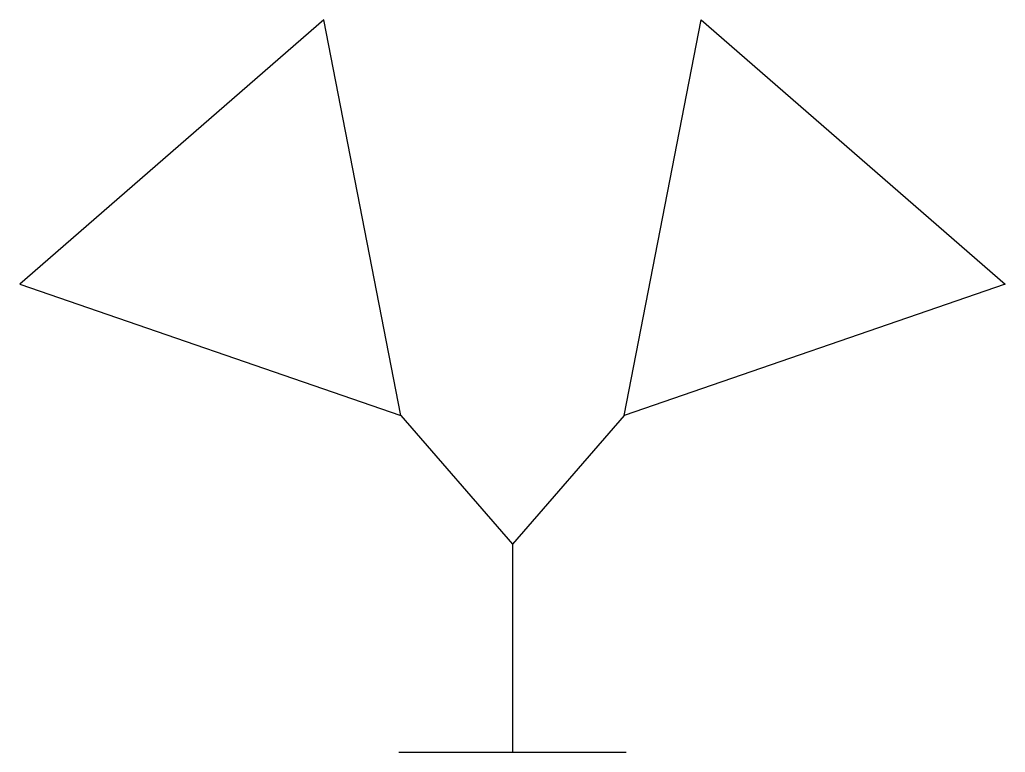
# Model space of a CAD drawing. Extents: x -0.136 to 0.136, y 0 to 0.202.
import ezdxf

# ---------------------------------------------------------------- set-up
doc = ezdxf.new("R2010")
doc.units = 0
doc.header["$MEASUREMENT"] = 0
doc.layers.get('0').update_dxf_attribs({"linetype": 'CONTINUOUS'})

msp = doc.modelspace()

# ---------------------------------------------------------------- linework, layer by layer
for p, q in [((-0.03075, 0.09267), (0, 0.05729)), ((0.03075, 0.09267), (0, 0.05729)), ((0, 0.05729), (0, 0)), ((-0.03125, 0), (0.03125, 0))]:
    msp.add_line(p, q)
for points in [[(-0.03075, 0.09267), (-0.05192, 0.20158), (-0.13565, 0.12879)], [(0.03075, 0.09267), (0.05192, 0.20158), (0.13565, 0.12879)]]:
    msp.add_lwpolyline(points, close=True)

doc.saveas('drawing.dxf')
